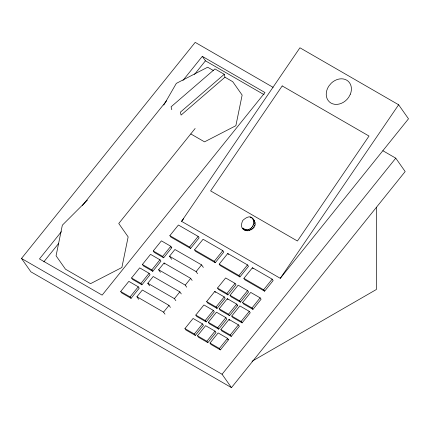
<?xml version="1.0" encoding="UTF-8"?>
<svg xmlns="http://www.w3.org/2000/svg" width="430" height="430" viewBox="0 0 430 430"><rect width="100%" height="100%" fill="white"/><g stroke="black" fill="none" stroke-linecap="round" stroke-linejoin="round"><path stroke-width="0.64" d="M242.579 228.19C257.156 236.28 257.291 206.841 242.697 220.542C235.645 236.871 263.294 231.007 252.689 218.585M163.792 105.092L176.327 83.382L207.668 67.225L213.382 70.525M181.573 221.337L299.925 47.784L398.631 104.769L408.5 118.809L280.279 278.323L181.573 221.337L183.674 218.72M280.279 278.323L398.631 104.769M382.856 150.715L395.767 158.17L405.173 171.543L231.474 387.629L30.901 271.83L21.5 258.457L195.198 42.371L273.104 87.349M61.345 231.722L39.463 258.941L102.141 295.125L264.982 92.547L202.304 56.362L182.949 80.442M82.383 205.545L166.539 100.856M43.86 261.827L58.587 243.509M194.5 74.428L205.438 60.818L202.304 56.362M195.134 128.484L118.75 223.503L128.151 236.882L121.883 267.508L90.542 283.666L65.473 269.191L56.072 255.812L62.339 225.186L87.408 200.117M120.685 291.492L128.828 281.365L138.229 286.794L139.218 288.197L131.075 298.323L121.674 292.9L120.685 291.492L130.086 296.92L131.075 298.323M131.542 277.99L139.685 267.858L149.086 273.286L150.07 274.689L141.932 284.821L132.531 279.392L131.542 277.99L140.943 283.418L141.932 284.821M142.4 264.482L150.538 254.356L159.944 259.784L160.927 261.187L152.784 271.314L143.383 265.885L142.4 264.482L151.801 269.911L152.784 271.314M153.252 250.975L161.395 240.848L170.796 246.277L171.785 247.68L163.642 257.812L154.241 252.383L153.252 250.975L162.658 256.404L163.642 257.812M169.85 235.645L178.402 225.014L198.139 236.409L199.128 237.811L190.581 248.449L170.839 237.048L169.85 235.645L189.592 247.046L190.581 248.449M130.086 296.92L138.229 286.794M140.943 283.418L149.086 273.286M151.801 269.911L159.944 259.784M162.658 256.404L170.796 246.277M138.718 299.312L136.923 296.759L142.351 290.008L168.99 305.386L170.425 307.428M149.575 285.805L147.78 283.252L153.209 276.501L179.847 291.879L181.283 293.921M160.428 272.303L158.632 269.75L164.061 262.993L190.7 278.377L192.135 280.419M171.645 259.306L169.49 256.242L174.919 249.491L201.557 264.869L203.352 267.422M189.592 247.046L198.139 236.409M194.527 249.894L203.078 239.257L222.815 250.658L223.804 252.061L215.258 262.692L195.516 251.297L194.527 249.894L214.269 261.289L215.258 262.692M164.996 314.179L163.561 312.137L168.99 305.386M175.854 300.677L174.419 298.635L179.847 291.879M186.706 287.17L185.271 285.128L190.7 278.377M197.564 273.663L196.128 271.62L201.557 264.869M214.269 261.289L222.815 250.658M219.203 264.138L227.755 253.506L247.492 264.901L248.481 266.31L239.935 276.942L220.192 265.546L219.203 264.138L238.946 275.539L239.935 276.942M184.932 328.584L193.075 318.458L202.476 323.881L203.46 325.29L195.322 335.416L185.916 329.987L184.932 328.584L194.333 334.013L195.322 335.416M195.784 315.077L203.927 304.951L213.328 310.379L214.317 311.782L206.174 321.914L196.773 316.485L195.784 315.077L205.191 320.506L206.174 321.914M206.642 301.575L214.785 291.443L224.186 296.872L225.175 298.28L217.032 308.407L207.631 302.978L206.642 301.575L216.043 307.004L217.032 308.407M217.499 288.068L225.642 277.941L235.043 283.37L236.032 284.773L227.889 294.899L218.488 289.476L217.499 288.068L226.9 293.496L227.889 294.899M238.946 275.539L247.492 264.901M194.333 334.013L202.476 323.881M205.191 320.506L213.328 310.379M216.043 307.004L224.186 296.872M226.9 293.496L235.043 283.37M197.467 335.825L205.61 325.693L215.011 331.121L216 332.524L207.857 342.656L198.456 337.227L197.467 335.825L206.868 341.248L207.857 342.656M208.324 322.317L216.462 312.191L225.868 317.614L226.852 319.022L218.709 329.149L209.308 323.72L208.324 322.317L217.725 327.746L218.709 329.149M219.176 308.81L227.32 298.683L236.72 304.112L237.709 305.515L229.566 315.642L220.165 310.218L219.176 308.81L228.583 314.239L229.566 315.642M230.034 295.308L238.177 285.176L247.578 290.605L248.567 292.008L240.424 302.139L231.023 296.711L230.034 295.308L239.435 300.737L240.424 302.139M243.88 278.387L252.431 267.75L272.168 279.151L273.157 280.553L264.611 291.191L244.869 279.79L243.88 278.387L263.622 289.782L264.611 291.191M206.868 341.248L215.011 331.121M217.725 327.746L225.868 317.614M228.583 314.239L236.72 304.112M239.435 300.737L247.578 290.605M210.001 343.059L218.144 332.933L227.545 338.356L228.534 339.764L220.391 349.891L210.99 344.462L210.001 343.059L219.402 348.488L220.391 349.891M220.859 329.552L229.002 319.425L238.403 324.854L239.392 326.257L231.249 336.389L221.848 330.96L220.859 329.552L230.26 334.981L231.249 336.389M231.716 316.05L239.854 305.918L249.26 311.347L250.244 312.755L242.101 322.882L232.7 317.453L231.716 316.05L241.117 321.479L242.101 322.882M242.568 302.543L250.712 292.416L260.112 297.845L261.101 299.248L252.958 309.374L243.557 303.945L242.568 302.543L251.975 307.971L252.958 309.374M263.622 289.782L272.168 279.151M219.402 348.488L227.545 338.356M230.26 334.981L238.403 324.854M241.117 321.479L249.26 311.347M251.975 307.971L260.112 297.845M231.474 387.629L222.068 374.256L395.767 158.17M224.25 74.304L180.374 112.171L181.089 115.079L224.96 77.212L224.25 74.304L214.962 68.94L171.086 106.807L171.796 109.715M252.044 361.275L376.352 289.508L376.352 207.292M205.438 60.818L264.058 94.659M224.96 77.212L232.737 81.7L242.138 95.078L235.871 125.705L204.535 141.857L190.855 133.966M170.678 247.04L171.785 247.68M169.49 256.242L196.128 271.62M236.602 304.875L237.709 305.515M158.632 269.75L185.271 285.128M147.78 283.252L174.419 298.635M227.427 339.125L228.534 339.764M136.923 296.759L163.561 312.137M21.5 258.457L222.068 374.256M253.893 219.698L251.545 217.655M253.485 219.848L254.689 220.961M250.131 217.112L250.937 217.854M253.888 221.348L255.092 222.46M253.861 222.987L255.065 224.1M253.41 224.659L254.619 225.766M252.566 226.239L253.775 227.352M251.389 227.626L252.593 228.738M249.954 228.722L251.158 229.835M248.357 229.459L249.561 230.571M246.712 229.781L247.916 230.888M245.132 229.663L246.336 230.776M243.724 229.125L244.928 230.233M252.431 267.75L253.087 268.691M227.755 253.506L228.411 254.442M227.32 298.683L227.981 299.619M214.785 291.443L215.441 292.384M229.002 319.425L229.658 320.361M164.061 262.993L164.781 264.015M242.982 228.04L243.783 229.303M350.38 94.143L348.692 97.304A13.959 11.304 -47.3 0 1 331.003 103.076A13.959 11.304 -47.3 0 1 328.95 85.909L331.31 83.135A13.959 11.304 -47.3 0 1 346.644 80.136A13.959 11.304 -47.3 0 1 350.38 94.143M282.198 85.925L210.614 190.899L297.431 241.02L369.015 136.047L282.198 85.925"/></g></svg>
